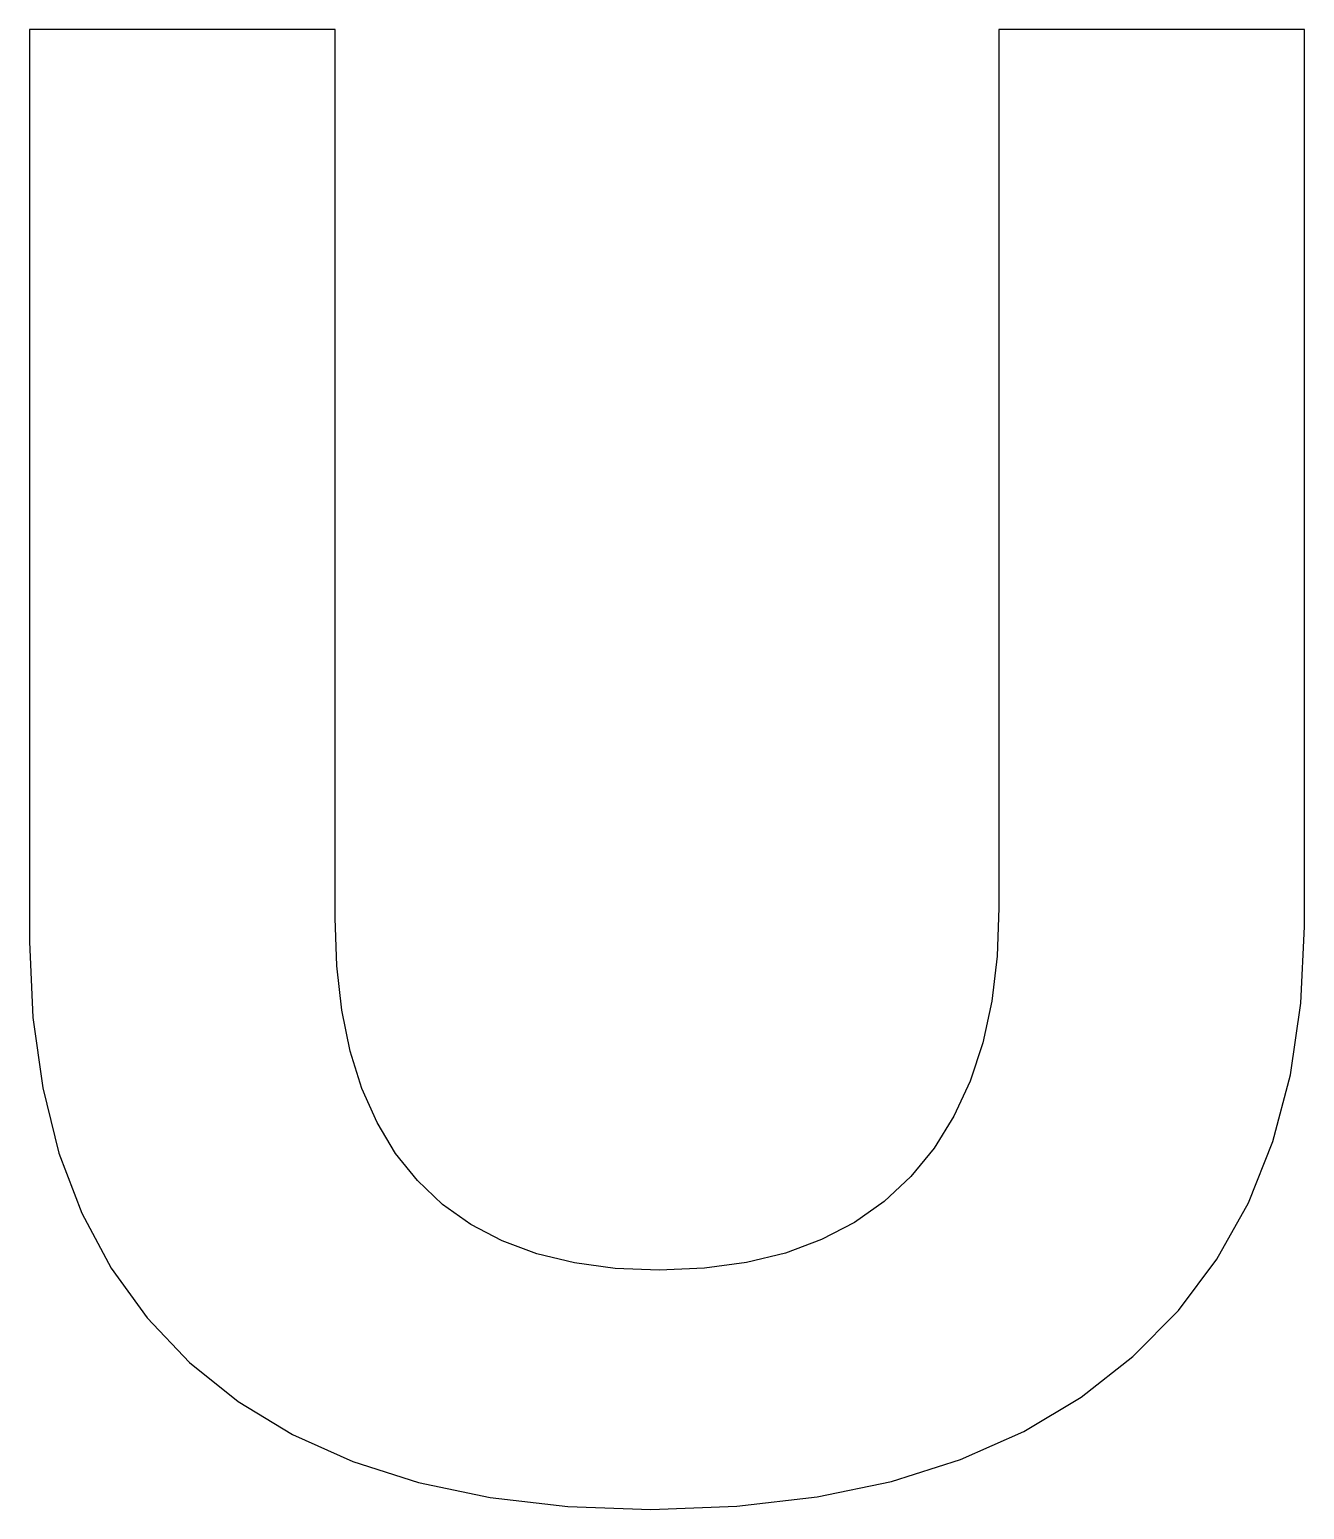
# Model space of a CAD drawing. Header units: metres. Extents: x -84 to 281, y -201 to 77.
# Drawn here: x 94.18 to 98.354, y 62.634 to 67.479 of the extents above; entities that cross this region are included whole.
import ezdxf

# ---------------------------------------------------------------- set-up
doc = ezdxf.new("R2010")
doc.units = ezdxf.units.M

msp = doc.modelspace()

# ---------------------------------------------------------------- linework, layer by layer
for p, q in [((95.1802, 67.479), (94.1799, 67.479)), ((94.1799, 67.479), (94.1799, 64.4918)), ((95.1802, 64.5698), (95.1802, 67.479)), ((98.3538, 67.479), (97.3535, 67.479)), ((97.3535, 67.479), (97.3535, 64.6037)), ((98.3538, 64.5427), (98.3538, 67.479)), ((97.3535, 64.6037), (97.3476, 64.4454)), ((95.1857, 64.4136), (95.1802, 64.5698)), ((98.3423, 64.2914), (98.3538, 64.5427)), ((94.1799, 64.4918), (94.1906, 64.2445)), ((97.3476, 64.4454), (97.33, 64.298)), ((95.2022, 64.2685), (95.1857, 64.4136)), ((97.33, 64.298), (97.3006, 64.1615)), ((95.2297, 64.1346), (95.2022, 64.2685)), ((98.308, 64.0568), (98.3423, 64.2914)), ((94.1906, 64.2445), (94.2227, 64.0141)), ((97.3006, 64.1615), (97.2594, 64.0358)), ((95.2682, 64.0118), (95.2297, 64.1346)), ((98.2507, 63.8388), (98.308, 64.0568)), ((94.2227, 64.0141), (94.2761, 63.8006)), ((95.3177, 63.9001), (95.2682, 64.0118)), ((97.2594, 64.0358), (97.2065, 63.9209)), ((97.2065, 63.9209), (97.1418, 63.8169)), ((95.3782, 63.7996), (95.3177, 63.9001)), ((97.1418, 63.8169), (97.0653, 63.7238)), ((98.1705, 63.6376), (98.2507, 63.8388)), ((94.2761, 63.8006), (94.351, 63.6039)), ((95.4497, 63.7103), (95.3782, 63.7996)), ((97.0653, 63.7238), (96.9779, 63.6424)), ((95.5319, 63.6325), (95.4497, 63.7103)), ((95.6244, 63.5666), (95.5319, 63.6325)), ((96.9779, 63.6424), (96.8804, 63.5735)), ((98.0675, 63.453), (98.1705, 63.6376)), ((94.351, 63.6039), (94.4472, 63.4241)), ((96.8804, 63.5735), (96.7728, 63.5172)), ((95.7272, 63.5127), (95.6244, 63.5666)), ((95.8403, 63.4708), (95.7272, 63.5127)), ((96.6551, 63.4733), (96.5273, 63.442)), ((96.7728, 63.5172), (96.6551, 63.4733)), ((94.4472, 63.4241), (94.5648, 63.2612)), ((95.9637, 63.4409), (95.8403, 63.4708)), ((96.0974, 63.423), (95.9637, 63.4409)), ((96.5273, 63.442), (96.3894, 63.4232)), ((97.9415, 63.2851), (98.0675, 63.453)), ((96.2414, 63.417), (96.0974, 63.423)), ((96.3894, 63.4232), (96.2414, 63.417)), ((97.7926, 63.1339), (97.9415, 63.2851)), ((94.5648, 63.2612), (94.7038, 63.1152)), ((97.623, 63.0012), (97.7926, 63.1339)), ((94.7038, 63.1152), (94.8629, 62.9875)), ((97.4347, 62.8889), (97.623, 63.0012)), ((94.8629, 62.9875), (95.0409, 62.8794)), ((95.0409, 62.8794), (95.2378, 62.791)), ((97.2279, 62.7971), (97.4347, 62.8889)), ((97.0024, 62.7256), (97.2279, 62.7971)), ((95.2378, 62.791), (95.4536, 62.7222)), ((95.4536, 62.7222), (95.6882, 62.6731)), ((96.7583, 62.6746), (97.0024, 62.7256)), ((95.6882, 62.6731), (95.9418, 62.6436)), ((96.4956, 62.644), (96.7583, 62.6746)), ((95.9418, 62.6436), (96.2143, 62.6338)), ((96.2143, 62.6338), (96.4956, 62.644))]:
    msp.add_line(p, q)

doc.saveas('drawing.dxf')
